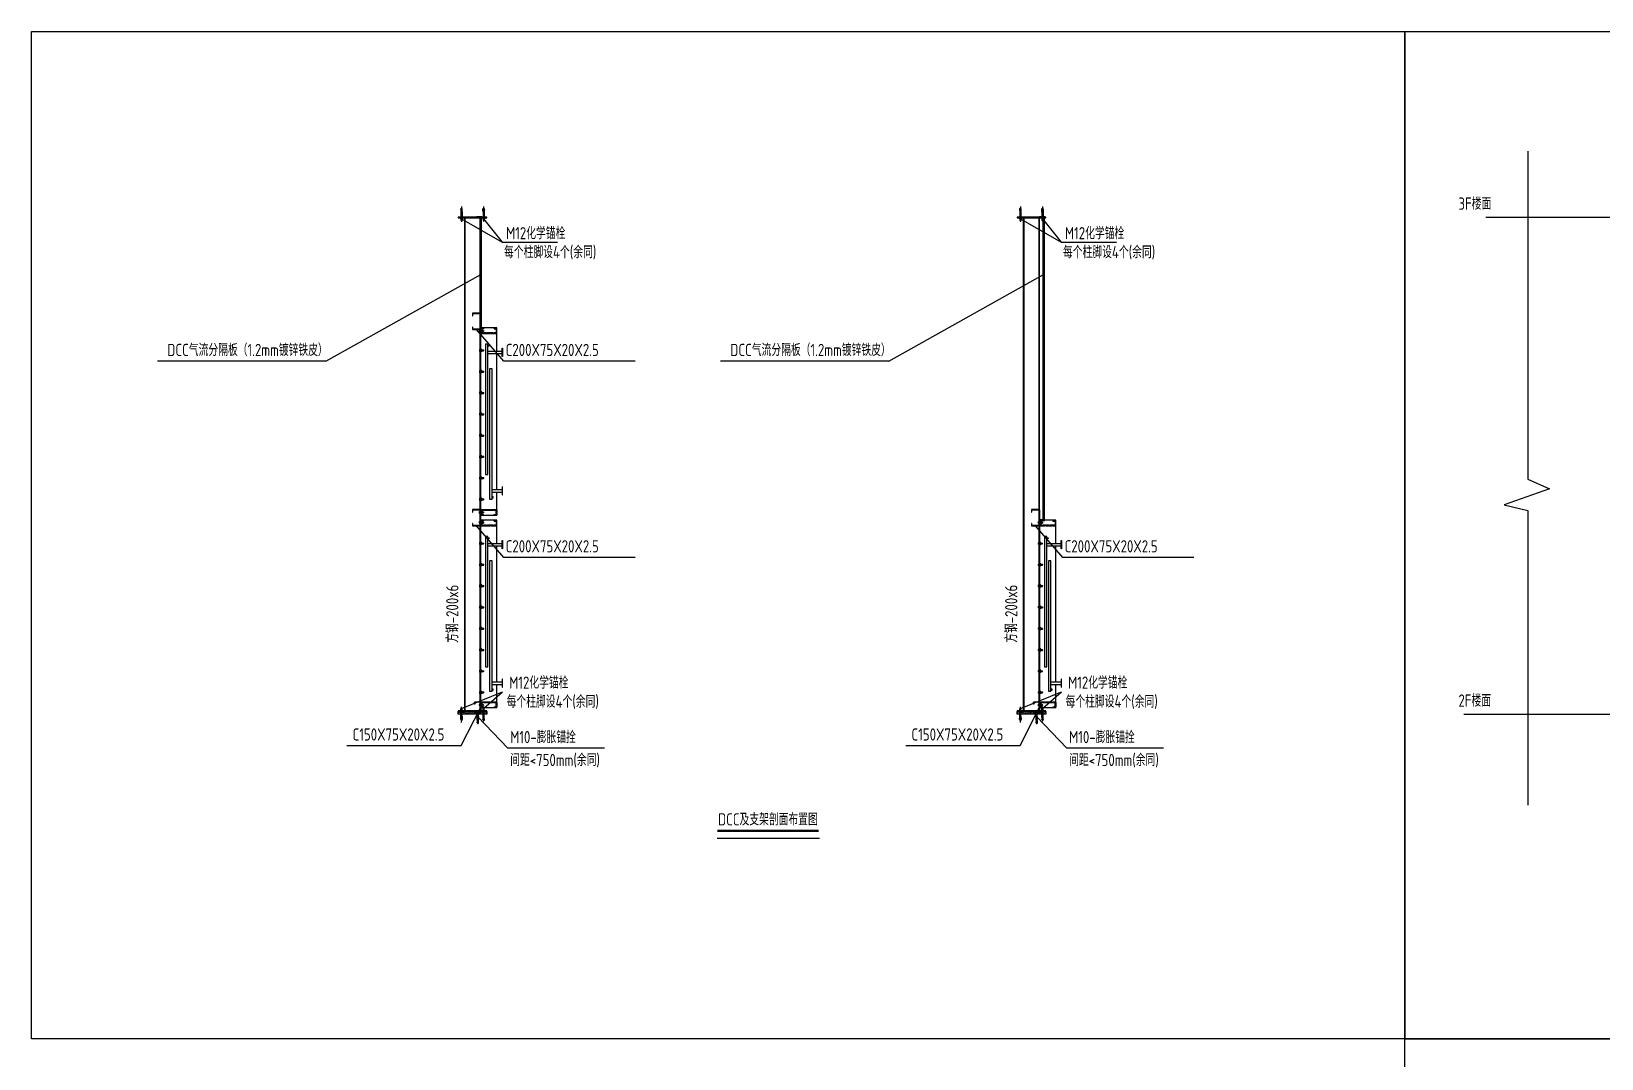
# Model space of a CAD drawing. Header units: millimetres. Extents: x -198529 to 244266, y -64 to 158464.
# Drawn here: x -195086 to -175819, y 127325 to 139934 of the extents above; entities that cross this region are included whole.
import ezdxf

# ---------------------------------------------------------------- set-up
doc = ezdxf.new("R2010")
doc.units = ezdxf.units.MM
doc.linetypes.add('ACAD_ISO10W100', pattern=[18.5, 12, -3, 0.5, -3])
doc.linetypes.add('X-HL-SM-F1-SEC-00-01$0$HIDDEN2', pattern=[0.1875, 0.125, -0.0625])
for name, color, linetype in [('0-DCC', 30, 'Continuous'), ('0-DCC-Divider', 90, 'Continuous'), ('0-DCC-STRUC', 180, 'Continuous'), ('0-DCC-STRUC-T', 4, 'Continuous'), ('ANCHOR BOLTS', 4, 'Continuous'), ('COIL-BANK', 8, 'Continuous'), ('K-CEIL-DCC-RACK', 10, 'Continuous'), ('MITTELLINIEN', 3, 'ACAD_ISO10W100'), ('X-HL-SM-F1-SEC-00-01$0$BOLTS', 3, 'Continuous'), ('X-HL-SM-F1-SEC-00-01$0$DCC', 30, 'Continuous')]:
    doc.layers.add(name, color=color, linetype=linetype)
doc.styles.add('EDRI-COM', font='tssdeng.shx', dxfattribs={"width": 0.8, "bigfont": 'hztxt.shx'})

# ---------------------------------------------------------------- blocks, each defined once
blk = doc.blocks.new('M12')
at = {"layer": 'ANCHOR BOLTS'}
for p, q in [((-12, 2), (12, 2)), ((-12, 0), (-12, 2)), ((-12, 0), (12, 0)), ((-10, 2), (-10, 10)), ((-10, 10), (-8, 10)), ((-8, 10), (8, 10)), ((-7, -38), (-7, 30)), ((-7, 30), (7, 30)), ((-5, 2), (-5, 10)), ((0, 0), (0, 0)), ((5, 2), (5, 10)), ((7, -38), (7, 30)), ((10, 10), (8, 10)), ((10, 2), (10, 10)), ((12, 0), (12, 2)), ((-9, -104), (-9, -103)), ((-3, -106), (-9, -106)), ((-8, -94), (-2, -94)), ((7, -38), (-7, -38)), ((-7, -38), (-7, -40)), ((-7, -58), (-7, -40)), ((-7, -40), (7, -40)), ((-7, -58), (7, -58)), ((-7, -64), (7, -64)), ((-7, -73), (-7, -64)), ((-7, -70), (-6, -70)), ((-7, -71), (-7, -70)), ((-7, -71), (-7, -70)), ((-6, -73), (-7, -71)), ((-6, -73), (-7, -71)), ((-7, -71), (-7, -71)), ((-7, -79), (-7, -73)), ((-7, -73), (2, -73)), ((-7, -112), (-7, -109)), ((-7, -112), (7, -112)), ((-6, -64), (-6, -58)), ((-6, -73), (-6, -70)), ((-5, -112), (-5, -117)), ((-5, -117), (5, -117)), ((-5, -117), (-4, -118)), ((-4, -112), (-4, -117)), ((-4, -118), (4, -118)), ((-3, -104), (-2, -103)), ((-2, -71), (-2, -70)), ((-2, -73), (-2, -70)), ((-2, -71), (-2, -70)), ((-2, -70), (-2, -70)), ((-2, -73), (-2, -71)), ((-2, -73), (-2, -71)), ((-2, -71), (-2, -71)), ((-2, -97), (2, -97)), ((-1, -79), (1, -79)), ((-1, -83), (-1, -79)), ((1, -83), (1, -79)), ((2, -74), (2, -73)), ((2, -74), (5, -74)), ((8, -94), (2, -94)), ((3, -104), (2, -103)), ((3, -73), (3, -70)), ((3, -70), (4, -70)), ((4, -71), (3, -73)), ((3, -73), (4, -73)), ((3, -106), (9, -106)), ((4, -71), (4, -70)), ((4, -71), (4, -70)), ((4, -71), (4, -73)), ((4, -71), (4, -71)), ((4, -112), (4, -117)), ((5, -117), (4, -118)), ((5, -74), (5, -73)), ((5, -73), (7, -73)), ((5, -112), (5, -117)), ((6, -64), (6, -58)), ((7, -38), (7, -40)), ((7, -58), (7, -40)), ((7, -70), (7, -64)), ((7, -73), (7, -70)), ((7, -70), (8, -70)), ((8, -71), (7, -73)), ((8, -71), (7, -73)), ((7, -73), (7, -72)), ((7, -79), (7, -73)), ((7, -112), (7, -109)), ((8, -71), (8, -70)), ((8, -71), (8, -70)), ((8, -71), (8, -71)), ((9, -104), (9, -103))]:
    blk.add_line(p, q, dxfattribs=at)
for centre, radius, start, end in [((-7, 6), 4.3, 55.4349, 120), ((0, -6), 16.2, 72.412, 107.588), ((7, 6), 4.3, 60, 124.5651), ((-193, -81), 185, 353.317, 358.5899), ((-193, -81), 185, 352.2409, 353.019), ((-57, -81), 49.8, 354.7484, 1.9185), ((22, -109), 28.8, 174.5741, 180), ((-193, -82), 191, 352.8882, 353.6179), ((-193, -82), 191, 353.934, 359.8976), ((193, -82), 191, 180.1024, 186.066), ((193, -82), 191, 186.3821, 187.1118), ((57, -81), 49.8, 178.0815, 185.2516), ((-21, -109), 28.8, 0, 5.4259), ((193, -81), 185, 181.4101, 186.683), ((193, -81), 185, 186.981, 187.7591)]:
    blk.add_arc(centre, radius, start, end, dxfattribs=at)
at = {"layer": 'MITTELLINIEN', "color": 8}
blk.add_line((0, -142), (0, 49), dxfattribs=at)
blk = doc.blocks.new('H10_40')
for p, q in [((-117, 5), (-118, 4)), ((-118, -4), (-118, 4)), ((-112, 5), (-117, 5)), ((-117, -5), (-117, 5)), ((-112, 4), (-117, 4)), ((-112, -7), (-112, 7)), ((-112, 7), (-109, 7)), ((-106, 3), (-106, 9)), ((-104, 9), (-103, 9)), ((-104, 3), (-103, 2)), ((-97, -2), (-97, 2)), ((-94, 8), (-94, 2)), ((-83, 1), (-79, 1)), ((-79, 7), (-73, 7)), ((-79, -1), (-79, 1)), ((-74, 2), (-74, 5)), ((-74, 5), (-73, 5)), ((-74, 2), (-73, 2)), ((-71, 8), (-73, 7)), ((-71, 8), (-73, 7)), ((-73, 7), (-70, 7)), ((-73, 5), (-73, 7)), ((-73, 7), (-72, 7)), ((-71, 4), (-73, 3)), ((-71, 4), (-73, 4)), ((-73, 3), (-73, 4)), ((-73, 3), (-70, 3)), ((-73, -7), (-73, 2)), ((-71, 8), (-70, 8)), ((-71, 8), (-70, 8)), ((-71, 8), (-71, 8)), ((-71, 4), (-70, 4)), ((-71, 4), (-70, 4)), ((-71, 4), (-71, 4)), ((-70, 7), (-70, 8)), ((-70, 7), (-64, 7)), ((-70, 3), (-70, 4)), ((-64, -7), (-64, 7)), ((-64, 6), (-58, 6)), ((-58, 7), (-40, 7)), ((-58, -7), (-58, 7)), ((-40, -7), (-40, 7)), ((-38, 7), (-40, 7)), ((-38, 7), (0, 7)), ((-38, 7), (-38, -7)), ((0, -12), (0, 12)), ((0, 12), (2, 12)), ((0, 0), (0, 0)), ((2, -12), (2, 12)), ((2, 10), (10, 10)), ((2, 5), (10, 5)), ((10, 10), (10, 8)), ((10, -8), (10, 8)), ((-117, -5), (-118, -4)), ((-112, -4), (-117, -4)), ((-112, -5), (-117, -5)), ((-112, -7), (-109, -7)), ((-106, -3), (-106, -9)), ((-104, -3), (-103, -2)), ((-104, -9), (-103, -9)), ((-94, -8), (-94, -2)), ((-83, -1), (-79, -1)), ((-79, -7), (-73, -7)), ((-73, -2), (-70, -2)), ((-73, -2), (-71, -2)), ((-73, -2), (-71, -2)), ((-73, -6), (-71, -7)), ((-73, -6), (-71, -7)), ((-73, -6), (-70, -6)), ((-73, -7), (-64, -7)), ((-71, -2), (-70, -2)), ((-71, -2), (-70, -2)), ((-71, -2), (-71, -2)), ((-71, -7), (-70, -7)), ((-71, -7), (-70, -7)), ((-71, -7), (-71, -7)), ((-70, -2), (-70, -2)), ((-70, -7), (-70, -6)), ((-64, -6), (-58, -6)), ((-58, -7), (-40, -7)), ((-38, -7), (-40, -7)), ((-38, -7), (0, -7)), ((0, -12), (2, -12)), ((2, -5), (10, -5)), ((2, -10), (10, -10)), ((10, -10), (10, -8))]:
    blk.add_line(p, q)
at = {"color": 1}
for p, q in [((-37, -7), (-37, 7)), ((-34, 7), (-37, 7)), ((-36, 6), (-36, 6)), ((-34, 6), (-36, 6)), ((-34, 6), (-36, 6)), ((-36, 1), (-36, 5)), ((-35, 5), (-36, 5)), ((-35, 1), (-36, 1)), ((-35, 4), (-35, 5)), ((-34, 4), (-35, 4)), ((-34, 3), (-35, 3)), ((-35, 1), (-35, 3)), ((-34, 2), (-35, 2)), ((-35, 2), (-35, 0)), ((-34, -7), (-34, 7)), ((-34, 7), (-34, 7)), ((-34, 6), (-34, 6)), ((-34, 3), (-34, 4)), ((-34, -1), (-34, 2)), ((-34, -7), (-37, -7)), ((-36, -1), (-36, 0)), ((-35, 0), (-36, 0)), ((-34, -1), (-36, -1)), ((-36, -2), (-36, -1)), ((-34, -1), (-36, -1)), ((-34, -2), (-36, -2)), ((-34, -3), (-36, -3)), ((-36, -4), (-36, -3)), ((-36, -6), (-36, -4)), ((-36, -4), (-36, -4)), ((-34, -6), (-36, -6)), ((-36, -6), (-36, -6)), ((-36, -6), (-36, -6)), ((-35, -4), (-34, -4)), ((-35, -6), (-35, -4)), ((-34, -6), (-35, -6)), ((-34, -2), (-34, -1)), ((-34, -4), (-34, -3)), ((-34, -6), (-34, -6))]:
    blk.add_line(p, q, dxfattribs=at)
for centre, radius, start, end in [((-109, -21), 28.8, 84.5741, 90), ((-81, 193), 185, 262.2409, 263.019), ((-82, 193), 191, 262.8882, 263.6179), ((-81, 193), 185, 263.317, 268.5899), ((-82, 193), 191, 263.934, 269.8976), ((-81, 57), 49.8, 264.7484, 271.9185), ((6, 7), 4.3, 325.4349, 30), ((-6, 0), 16.2, 342.412, 17.588), ((-109, 22), 28.8, 270, 275.4259), ((-82, -193), 191, 96.3821, 97.1118), ((-81, -193), 185, 96.981, 97.7591), ((-82, -193), 191, 90.1024, 96.066), ((-81, -193), 185, 91.4101, 96.683), ((-81, -57), 49.8, 88.0815, 95.2516), ((6, -7), 4.3, 330, 34.5651)]:
    blk.add_arc(centre, radius, start, end)
at = {"layer": 'MITTELLINIEN', "color": 8}
blk.add_line((-111, 0), (20, 0), dxfattribs=at)
at = {"color": 1}
blk.add_text('HSL M10/40', height=2, dxfattribs=at).set_placement((-32, -3))
blk = doc.blocks.new('DCC-SEC-2300')
at = {"layer": 'X-HL-SM-F1-SEC-00-01$0$DCC'}
for p, q in [((88, -18), (-36, -18)), ((88, -48), (-36, -48)), ((138, -1718), (-36, -1718)), ((138, -1748), (-36, -1748))]:
    blk.add_line(p, q, dxfattribs=at)
for points in [[(28, -1748), (28, -2033), (228, -2033), (228, 267), (28, 267), (28, -18)], [(28, -48), (28, -1718)]]:
    blk.add_lwpolyline(points, dxfattribs=at)
at = {"layer": 'X-HL-SM-F1-SEC-00-01$0$DCC', "color": 2, "linetype": 'X-HL-SM-F1-SEC-00-01$0$HIDDEN2', "ltscale": 0.1}
for points in [[(218, 207), (218, 257), (190, 257), (190, 267), (228, 267), (228, 197), (28, 197), (28, 267), (65, 267), (65, 257), (38, 257), (38, 207)], [(218, -1973), (218, -2023), (190, -2023), (190, -2033), (228, -2033), (228, -1963), (28, -1963), (28, -2033), (65, -2033), (65, -2023), (38, -2023), (38, -1973)]]:
    blk.add_lwpolyline(points, close=True, dxfattribs=at)
at = {"layer": 'X-HL-SM-F1-SEC-00-01$0$DCC'}
for points in [[(-42, -83), (-36, -83), (-36, 17), (-42, 17)], [(88, 42), (88, 52), (73, 52), (73, 42)], [(88, -1533), (118, -1533), (118, 67), (88, 67)], [(138, -1833), (168, -1833), (168, -233), (138, -233)], [(-42, -1683), (-36, -1683), (-36, -1783), (-42, -1783)], [(138, -1808), (138, -1818), (123, -1818), (123, -1808)]]:
    blk.add_lwpolyline(points, close=True, dxfattribs=at)
blk = doc.blocks.new('X-HL-SM-F1-SEC-00-01$0$A$C4EA80240')
for p, q in [((3, 10), (1, 10)), ((3, 2), (1, 2)), ((10, 10), (6, 10)), ((10, 2), (6, 2)), ((8, 1), (8, 11)), ((22, 10), (18, 10)), ((22, 2), (18, 2)), ((20, 1), (20, 11)), ((27, 2), (27, 10))]:
    blk.add_line(p, q)
at = {"color": 8}
blk.add_line((14, 0), (14, 12), dxfattribs=at)
blk.add_lwpolyline([(28, 13), (0, 13), (0, 11), (28, 11)], close=True)
blk.add_lwpolyline([(25, 2), (27, 2), (25, 1), (3, 1), (1, 2), (1, 10), (3, 11), (25, 11), (27, 10), (25, 10)])
blk.add_ellipse((4, 6), major_axis=(0, 4.8), ratio=0.661547)
at = {"extrusion": (0, 0, -1)}
for centre, major_axis, ratio in [((14, 6), (6.36, 0), 0.753789), ((24, 6), (0, 4.8), 0.661547)]:
    blk.add_ellipse(centre, major_axis=major_axis, ratio=ratio, dxfattribs=at)
blk = doc.blocks.new('X-HL-SM-F1-SEC-00-01$0$A$C147C6879')
at = {"layer": 'X-HL-SM-F1-SEC-00-01$0$BOLTS'}
for p, q in [((10, 19), (0, 19)), ((0, 13), (48, 13)), ((10, 6), (0, 6)), ((9, 25), (1, 25)), ((1, 20), (1, 17)), ((1, 9), (1, 5)), ((1, 1), (1, 0)), ((9, 20), (9, 17)), ((9, 9), (9, 5)), ((9, 1), (9, 0)), ((10, 19), (48, 19)), ((10, 7), (48, 7)), ((50, 17), (48, 19)), ((48, 19), (48, 7)), ((48, 7), (50, 9)), ((50, 17), (50, 9))]:
    blk.add_line(p, q, dxfattribs=at)
blk.add_lwpolyline([(9, 24), (9, 25), (10, 24), (10, 2), (9, 0), (1, 0), (0, 2), (0, 24), (1, 25), (1, 24)], dxfattribs=at)
at = {"layer": 'X-HL-SM-F1-SEC-00-01$0$BOLTS', "extrusion": (0, 0, -1)}
for centre, major_axis, ratio in [((5, 22), (-4.8, 0), 0.661547), ((5, 13), (0, 6.36), 0.753789)]:
    blk.add_ellipse(centre, major_axis=major_axis, ratio=ratio, dxfattribs=at)
at = {"layer": 'X-HL-SM-F1-SEC-00-01$0$BOLTS'}
blk.add_ellipse((5, 3), major_axis=(-4.8, 0), ratio=0.661547, dxfattribs=at)

msp = doc.modelspace()

# ---------------------------------------------------------------- hatches: boundary and pattern name
h = msp.add_hatch()
h.set_pattern_fill('AR-CONC', color=256, scale=0.1)
h.set_pattern_definition([(50, (-460596.958, 276012.534), (18.2184669, -1.59390855), [1.905, -20.955]), (355, (-460596.958, 276012.534), (-3.5243421, 19.1056845), [1.524, -16.7640584]), (100.451445, (-460595.44, 276012.401), (14.6941247, 17.5117752), [1.6190009, -17.8090245]), (46.1842, (-460596.958, 276017.614), (27.1079041, -4.2042328), [2.8575, -31.4325]), (96.635558, (-460594.699, 276017.264), (23.7404134, 24.7426125), [2.4285023, -26.7135608]), (351.184151, (-460596.958, 276017.614), (23.7404134, 24.7426125), [2.2859967, -25.1459732]), (21, (-460594.418, 276016.344), (15.1614391, -10.2265198), [1.905, -20.955]), (326, (-460594.418, 276016.344), (6.1802028, 18.4187966), [1.524, -16.764]), (71.451445, (-460593.154, 276015.492), (21.3416419, 8.1922769), [1.6190009, -17.8089938]), (37.5, (-460596.9575, 276012.534), (0.30886033, 8.45550389), [0, -16.5608, 0, -17.018, 0, -16.8275]), (7.5, (-460596.9575, 276012.534), (6.68196625, 10.01805748), [0, -9.7028, 0, -16.1798, 0, -6.4135]), (327.5, (-460602.622, 276012.534), (13.55905952, -0.5728744), [0, -6.35, 0, -19.812, 0, -26.289]), (317.5, (-460605.162, 276012.534), (14.81291814, 2.5426491), [0, -8.255, 0, -13.1572, 0, -18.669])])
h.paths.add_polyline_path([(-189498.1, 131583.5), (-189848.1, 131583.5), (-189848.1, 131554), (-189498.1, 131554)])
h = msp.add_hatch()
h.set_pattern_fill('AR-CONC', color=256, scale=0.1)
h.set_pattern_definition([(50, (-453738.96, 276012.534), (18.2184669, -1.59390855), [1.905, -20.955]), (355, (-453738.96, 276012.534), (-3.5243421, 19.1056845), [1.524, -16.7640584]), (100.451445, (-453737.441, 276012.401), (14.6941247, 17.5117752), [1.6190009, -17.8090245]), (46.1842, (-453738.96, 276017.614), (27.1079041, -4.2042328), [2.8575, -31.4325]), (96.635558, (-453736.7, 276017.264), (23.7404134, 24.7426125), [2.4285023, -26.7135608]), (351.184151, (-453738.96, 276017.614), (23.7404134, 24.7426125), [2.2859967, -25.1459732]), (21, (-453736.42, 276016.344), (15.1614391, -10.2265198), [1.905, -20.955]), (326, (-453736.42, 276016.344), (6.1802028, 18.4187966), [1.524, -16.764]), (71.451445, (-453735.156, 276015.492), (21.3416419, 8.1922769), [1.6190009, -17.8089938]), (37.5, (-453738.9595, 276012.534), (0.30886033, 8.45550389), [0, -16.5608, 0, -17.018, 0, -16.8275]), (7.5, (-453738.9595, 276012.534), (6.68196625, 10.01805748), [0, -9.7028, 0, -16.1798, 0, -6.4135]), (327.5, (-453744.624, 276012.534), (13.55905952, -0.5728744), [0, -6.35, 0, -19.812, 0, -26.289]), (317.5, (-453747.164, 276012.534), (14.81291814, 2.5426491), [0, -8.255, 0, -13.1572, 0, -18.669])])
h.paths.add_polyline_path([(-182640.1, 131583.5), (-182990.1, 131583.5), (-182990.1, 131554), (-182640.1, 131554)])

# ---------------------------------------------------------------- linework, layer by layer
msp.add_line((-186669.2, 130029.5), (-185413.8, 130029.5))
for points in [[(-195085.7, 139934), (-178231.8, 139934), (-178231.8, 127567), (-195085.7, 127567)], [(-178231.8, 139934), (-140197.3, 139934), (-140197.3, 127567), (-178231.8, 127567)], [(-189848.1, 131583.5), (-189498.1, 131583.5), (-189498.1, 131554), (-189848.1, 131554)], [(-182990.1, 131583.5), (-182640.1, 131583.5), (-182640.1, 131554), (-182990.1, 131554)], [(-178231.8, 127567), (-154619.2, 127567), (-154619.2, 115200), (-178231.8, 115200)]]:
    msp.add_lwpolyline(points, close=True)
at = {"const_width": 30}
msp.add_lwpolyline([(-186669.2, 130119.5), (-185426.3, 130119.5)], dxfattribs=at)
at = {"layer": '0-DCC-Divider', "const_width": 30}
for points in [[(-189625.6, 137654), (-189573.1, 137654), (-189573.1, 136294.2)], [(-182717.6, 137654), (-182665.1, 137654), (-182665.1, 133934.2), (-182715.1, 133934.2)]]:
    msp.add_lwpolyline(points, dxfattribs=at)
at = {"layer": '0-DCC-STRUC', "color": 6}
for points in [[(-189848.1, 137644), (-189498.1, 137644), (-189498.1, 137654), (-189848.1, 137654)], [(-182990.1, 137644), (-182640.1, 137644), (-182640.1, 137654), (-182990.1, 137654)], [(-189848.1, 131583.5), (-189498.1, 131583.5), (-189498.1, 131593.5), (-189848.1, 131593.5)], [(-182990.1, 131583.5), (-182640.1, 131583.5), (-182640.1, 131593.5), (-182990.1, 131593.5)]]:
    msp.add_lwpolyline(points, close=True, dxfattribs=at)
at = {"layer": '0-DCC-STRUC'}
for points in [[(-189670.1, 136471), (-189576.1, 136471), (-189576.1, 136277), (-189670.1, 136277), (-189670.1, 136304), (-189673.1, 136304), (-189673.1, 136274), (-189573.1, 136274), (-189573.1, 136474), (-189673.1, 136474), (-189673.1, 136444), (-189670.1, 136444), (-189670.1, 136471)], [(-189670.1, 134061), (-189576.1, 134061), (-189576.1, 133867), (-189670.1, 133867), (-189670.1, 133894), (-189673.1, 133894), (-189673.1, 133864), (-189573.1, 133864), (-189573.1, 134064), (-189673.1, 134064), (-189673.1, 134034), (-189670.1, 134034), (-189670.1, 134061)], [(-182812.1, 134061), (-182718.1, 134061), (-182718.1, 133867), (-182812.1, 133867), (-182812.1, 133894), (-182815.1, 133894), (-182815.1, 133864), (-182715.1, 133864), (-182715.1, 134064), (-182815.1, 134064), (-182815.1, 134034), (-182812.1, 134034), (-182812.1, 134061)]]:
    msp.add_lwpolyline(points, dxfattribs=at)
for points in [[(-189644.1, 131674.1), (-189648.1, 131674.1), (-189648.1, 131695, -0.4142136), (-189639.1, 131704), (-189582.1, 131704, -0.4142136), (-189573.1, 131695), (-189573.1, 131563, -0.4142136), (-189582.1, 131554), (-189639.1, 131554, -0.4142136), (-189648.1, 131563), (-189648.1, 131584), (-189644.1, 131584), (-189644.1, 131563, 0.4142136), (-189639.1, 131558), (-189582.1, 131558, 0.4142136), (-189577.1, 131563), (-189577.1, 131695, 0.4142136), (-189582.1, 131700), (-189639.1, 131700, 0.4142136), (-189644.1, 131695)], [(-182786.1, 131674.1), (-182790.1, 131674.1), (-182790.1, 131695, -0.4142136), (-182781.1, 131704), (-182724.1, 131704, -0.4142136), (-182715.1, 131695), (-182715.1, 131563, -0.4142136), (-182724.1, 131554), (-182781.1, 131554, -0.4142136), (-182790.1, 131563), (-182790.1, 131584), (-182786.1, 131584), (-182786.1, 131563, 0.4142136), (-182781.1, 131558), (-182724.1, 131558, 0.4142136), (-182719.1, 131563), (-182719.1, 131695, 0.4142136), (-182724.1, 131700), (-182781.1, 131700, 0.4142136), (-182786.1, 131695)]]:
    msp.add_lwpolyline(points, format="xyb", close=True, dxfattribs=at)
at = {"layer": '0-DCC-STRUC-T'}
for p, q in [((-176723.8, 138465), (-176723.8, 134437.1)), ((-189809.1, 137634.4), (-189310.1, 137345.5)), ((-189537.1, 137634.4), (-189310.1, 137345.5)), ((-182951.1, 137634.4), (-182452.1, 137345.5)), ((-182679.1, 137634.4), (-182452.1, 137345.5)), ((-189310.1, 137345.5), (-188630.7, 137345.5)), ((-182452.1, 137345.5), (-181772.7, 137345.5)), ((-191472.2, 135886.6), (-189573.1, 136949.1)), ((-184564.2, 135886.6), (-182665.1, 136949.1)), ((-189288, 135886.6), (-189623.1, 136274)), ((-191472.2, 135886.6), (-193538.6, 135886.6)), ((-187678.3, 135886.6), (-189288, 135886.6)), ((-184564.2, 135886.6), (-186630.6, 135886.6)), ((-176456.4, 134320), (-177013.6, 134124)), ((-176723.8, 134437.1), (-176723.8, 134436.1)), ((-176723.8, 134436.1), (-176456.4, 134320)), ((-177013.6, 134124), (-176724.7, 134054.4)), ((-176724.7, 134054.4), (-176723.8, 134054.2)), ((-176723.8, 134054.2), (-176723.8, 130435.5)), ((-189288, 133476.6), (-189623.1, 133864)), ((-182430, 133476.6), (-182765.1, 133864)), ((-187678.3, 133476.6), (-189288, 133476.6)), ((-180820.3, 133476.6), (-182430, 133476.6)), ((-189809.1, 131623.2), (-189303.3, 131828.2)), ((-189537.1, 131623.2), (-189303.3, 131828.2)), ((-182951.1, 131623.2), (-182445.3, 131828.2)), ((-182679.1, 131623.2), (-182445.3, 131828.2)), ((-189810.6, 131166.6), (-189577.1, 131629)), ((-182952.6, 131166.6), (-182719.1, 131629)), ((-189239.7, 131134.1), (-189606.2, 131518)), ((-182381.7, 131134.1), (-182748.3, 131518)), ((-191213.4, 131166.6), (-189810.6, 131166.6)), ((-188052.5, 131134.1), (-189239.7, 131134.1)), ((-184355.4, 131166.6), (-182952.6, 131166.6)), ((-181194.5, 131134.1), (-182381.7, 131134.1))]:
    msp.add_line(p, q, dxfattribs=at)
at = {"layer": 'COIL-BANK'}
for p, q in [((-177241.3, 137654), (-141137.8, 137654)), ((-177509, 131554), (-141275.8, 131554))]:
    msp.add_line(p, q, dxfattribs=at)
at = {"layer": 'K-CEIL-DCC-RACK'}
for points in [[(-189773.1, 131593.5), (-189573.1, 131593.5), (-189573.1, 137644), (-189773.1, 137644)], [(-189767.1, 131593.5), (-189579.1, 131593.5), (-189579.1, 137644), (-189767.1, 137644)], [(-182915.1, 131593.5), (-182715.1, 131593.5), (-182715.1, 137644), (-182915.1, 137644)], [(-182909.1, 131593.5), (-182721.1, 131593.5), (-182721.1, 137644), (-182909.1, 137644)]]:
    msp.add_lwpolyline(points, close=True, dxfattribs=at)

# ---------------------------------------------------------------- block references
at = {"xscale": -1, "rotation": 180}
for p in [(-189809.1, 137644), (-182951.1, 137644)]:
    msp.add_blockref('M12', p, dxfattribs=at)
at = {"rotation": 180}
for p in [(-189537.1, 137644), (-182679.1, 137644)]:
    msp.add_blockref('M12', p, dxfattribs=at)
for p in [(-189809.1, 131593.5), (-182951.1, 131593.5)]:
    msp.add_blockref('M12', p)
at = {"xscale": -1}
for p in [(-189537.1, 131593.5), (-182679.1, 131593.5)]:
    msp.add_blockref('M12', p, dxfattribs=at)
at = {"layer": '0-DCC', "rotation": 180}
for p in [(-189345.3, 134260.8), (-189345.3, 131900.8), (-182487.3, 131900.8)]:
    msp.add_blockref('DCC-SEC-2300', p, dxfattribs=at)
at = {"layer": 'ANCHOR BOLTS', "xscale": -1, "rotation": 270}
for p in [(-189608, 131558), (-182750, 131558)]:
    msp.add_blockref('H10_40', p, dxfattribs=at)
at = {"layer": 'X-HL-SM-F1-SEC-00-01$0$BOLTS'}
for p in [(-189586.7, 136242.6), (-189586.7, 134016.5)]:
    msp.add_blockref('X-HL-SM-F1-SEC-00-01$0$A$C147C6879', p, dxfattribs=at)
at = {"layer": 'X-HL-SM-F1-SEC-00-01$0$BOLTS', "color": 2, "rotation": 90}
for p in [(-189550.4, 136241.3), (-189550.4, 134015.2)]:
    msp.add_blockref('X-HL-SM-F1-SEC-00-01$0$A$C4EA80240', p, dxfattribs=at)
at = {"layer": 'X-HL-SM-F1-SEC-00-01$0$BOLTS', "xscale": -1, "rotation": 180}
for p in [(-189585.7, 136030.8), (-189585.7, 135769.6), (-189585.7, 135508.4), (-189585.7, 135247.2), (-189585.7, 134986), (-189585.7, 134724.8), (-189585.7, 134463.6), (-189585.2, 134202.4), (-189586.7, 133916.5), (-182728.7, 133916.5), (-189585.7, 133660.8), (-182727.7, 133660.8), (-189585.7, 133399.6), (-182727.7, 133399.6), (-189585.7, 133138.4), (-182727.7, 133138.4), (-189585.7, 132877.2), (-182727.7, 132877.2), (-189585.7, 132616), (-182727.7, 132616), (-189585.7, 132354.8), (-182727.7, 132354.8), (-189585.7, 132093.6), (-182727.7, 132093.6), (-189585.7, 131832.4), (-182727.7, 131832.4), (-189586.7, 131679), (-182728.7, 131679)]:
    msp.add_blockref('X-HL-SM-F1-SEC-00-01$0$A$C147C6879', p, dxfattribs=at)
at = {"layer": 'X-HL-SM-F1-SEC-00-01$0$BOLTS', "color": 2, "xscale": -1, "rotation": 90}
for p in [(-189558.4, 136032.1), (-189558.4, 135770.9), (-189558.4, 135509.7), (-189558.4, 135248.5), (-189558.4, 134987.3), (-189558.4, 134726.1), (-189558.4, 134464.9), (-189557.9, 134203.8), (-189550.4, 133917.8), (-182692.4, 133917.8), (-189558.4, 133662.1), (-182700.4, 133662.1), (-189558.4, 133400.9), (-182700.4, 133400.9), (-189558.4, 133139.7), (-182700.4, 133139.7), (-189558.4, 132878.5), (-182700.4, 132878.5), (-189558.4, 132617.3), (-182700.4, 132617.3), (-189558.4, 132356.1), (-182700.4, 132356.1), (-189558.4, 132094.9), (-182700.4, 132094.9), (-189558.4, 131833.8), (-182700.4, 131833.8), (-189550.4, 131680.3), (-182692.4, 131680.3)]:
    msp.add_blockref('X-HL-SM-F1-SEC-00-01$0$A$C4EA80240', p, dxfattribs=at)

# ---------------------------------------------------------------- texts
at = {"style": 'EDRI-COM', "width": 0.8}
msp.add_text('DCC及支架剖面布置图', height=150, dxfattribs=at).set_placement((-186659.6, 130186.7))
at = {"layer": '0-DCC-STRUC-T', "style": 'EDRI-COM', "width": 0.8}
for s, p in [('3F楼面', (-177575.3, 137745)), ('M12化学锚栓', (-189261, 137382)), ('M12化学锚栓', (-182403, 137382)), ('每个柱脚设4个(余同)', (-189285.8, 137149.9)), ('每个柱脚设4个(余同)', (-182427.8, 137149.9)), ('DCC气流分隔板（1.2mm镀锌铁皮）', (-193417.2, 135948.6)), ('C200X75X20X2.5', (-189266.3, 135948.6)), ('DCC气流分隔板（1.2mm镀锌铁皮）', (-186509.2, 135948.6)), ('C200X75X20X2.5', (-189266.3, 133538.6)), ('C200X75X20X2.5', (-182408.3, 133538.6)), ('M12化学锚栓', (-189223.2, 131864.8)), ('M12化学锚栓', (-182365.2, 131864.8)), ('每个柱脚设4个(余同)', (-189254.1, 131632.6)), ('每个柱脚设4个(余同)', (-182396.1, 131632.6)), ('2F楼面', (-177575.3, 131645)), ('C150X75X20X2.5', (-191144.7, 131228.5)), ('M10-膨胀锚拴', (-189210.6, 131196)), ('C150X75X20X2.5', (-184286.7, 131228.5)), ('M10-膨胀锚拴', (-182352.6, 131196)), ('间距<750mm(余同)', (-189210.6, 130914.9)), ('间距<750mm(余同)', (-182352.6, 130914.9))]:
    msp.add_text(s, height=150, dxfattribs=at).set_placement(p)
for p in [(-189846.2, 132428.5), (-182988.2, 132428.5)]:
    msp.add_text('方钢-200x6', height=150, rotation=90, dxfattribs=at).set_placement(p)

doc.saveas('drawing.dxf')
